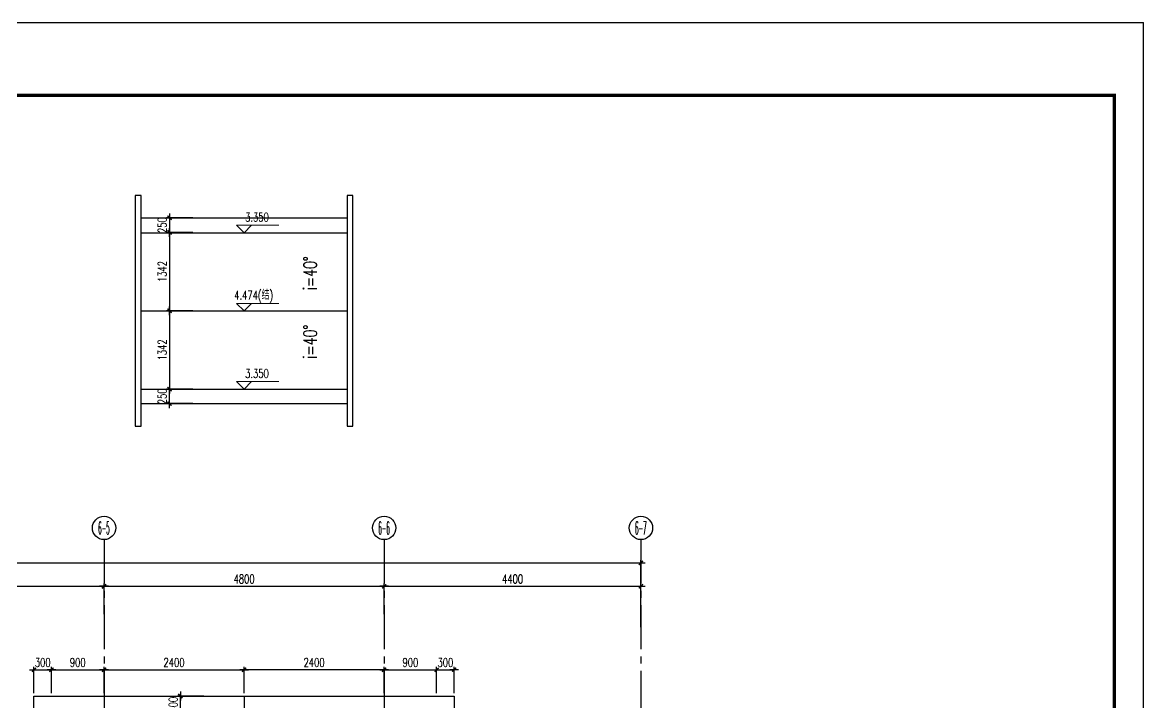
# Model space of a CAD drawing. Extents: x -395226 to -176901, y -140672 to 68263.
# Drawn here: x -196112 to -176901, y 56607 to 68263 of the extents above; entities that cross this region are included whole.
import ezdxf
from ezdxf.enums import TextEntityAlignment as Align

# ---------------------------------------------------------------- set-up
doc = ezdxf.new("R2010")
doc.units = 0
doc.header["$LTSCALE"] = 1000
doc.header["$MEASUREMENT"] = 0
doc.linetypes.add('ACAD_ISO08W100', pattern=[36, 24, -3, 6, -3])
doc.linetypes.add('Plans$0$CENTER2', pattern=[1.125, 0.75, -0.125, 0.125, -0.125])
doc.layers.get('0').update_dxf_attribs({"linetype": 'CONTINUOUS'})
doc.layers.get('Defpoints').update_dxf_attribs({"linetype": 'CONTINUOUS'})
for name, color, linetype in [('A-AXIS', 3, 'CONTINUOUS'), ('A-AXIS-TEXT', 7, 'CONTINUOUS'), ('A-DIM', 201, 'CONTINUOUS'), ('A-DOTE', 8, 'ACAD_ISO08W100'), ('A-PUB-DIM', 3, 'CONTINUOUS'), ('A-RAIN', 6, 'CONTINUOUS'), ('A-ROOF', 7, 'CONTINUOUS'), ('Plans$0$Grid', 9, 'Plans$0$CENTER2'), ('图框', 7, 'CONTINUOUS')]:
    doc.layers.add(name, color=color, linetype=linetype)
doc.layers.add('A-LEVEL', color=135, linetype='CONTINUOUS', lineweight=0)
doc.styles.add('COMPLEX', font='COMPLEX')
doc.styles.add('DIM_FONT', font='SIMPLEX', dxfattribs={"width": 0.7, "bigfont": 'GBCBIG'})
doc.styles.add('PRC-S', font='tjromans.shx', dxfattribs={"width": 0.7, "bigfont": 'tjhztxt.shx'})
doc.styles.add('TJHZTXT', font='tjromans.shx', dxfattribs={"width": 0.8, "bigfont": 'tjhztxt.shx'})
doc.styles.add('zjz', font='tjromans.shx', dxfattribs={"width": 0.7, "height": 500, "bigfont": 'tjhztxt.shx'})
doc.dimstyles.new('DIM100', dxfattribs={"dimscale": 100, "dimtxt": 3, "dimasz": 0.01, "dimexe": 1, "dimexo": 1, "dimgap": 1, "dimtad": 1, "dimdec": 0, "dimzin": 0, "dimdsep": 46, "dimtxsty": 'DIM_FONT', "dimblk1": '_DIMX', "dimblk2": '_DIMX', "dimsah": 1, "dimcen": 0.01, "dimclrd": 256, "dimclre": 256, "dimclrt": 7, "dimadec": 0, "dimazin": 0, "dimtfac": 1, "dimtdec": 0, "dimtix": 1, "dimtmove": 2, "dimatfit": 3, "dimldrblk": '_DIMX', "dimfxl": 0, "dimtolj": 1, "dimtzin": 5, "dimarcsym": 0})

# ---------------------------------------------------------------- blocks, each defined once
blk = doc.blocks.new('_DIMX')
blk.add_line((-150, 0), (150, 0))
at = {"const_width": 50}
blk.add_lwpolyline([(-70, -70), (70, 70)], dxfattribs=at)
blk = doc.blocks.new('*D480')
at = {"layer": 'A-PUB-DIM', "lineweight": -2}
for p, q in [((-10948, 22043), (-10948, 22570)), ((-10948, 22520), (-6549, 22520)), ((-6548, 22043), (-6548, 22570))]:
    blk.add_line(p, q, dxfattribs=at)
at = {"layer": 'Defpoints', "color": 0}
for p in [(-6548, 22520), (-10948, 21993), (-6548, 21993)]:
    blk.add_point(p, dxfattribs=at)
at = {"layer": 'A-PUB-DIM', "lineweight": -2, "xscale": 0.5, "yscale": 0.5, "zscale": 0.5, "rotation": 180}
blk.add_blockref('_DIMX', (-10948, 22520), dxfattribs=at)
at = {"layer": 'A-PUB-DIM', "lineweight": -2, "xscale": 0.5, "yscale": 0.5, "zscale": 0.5}
blk.add_blockref('_DIMX', (-6548, 22520), dxfattribs=at)
at = {"layer": 'A-PUB-DIM', "insert": (-8748, 22645), "char_height": 150, "attachment_point": 5, "style": 'DIM_FONT'}
blk.add_mtext('\\A1;4400', dxfattribs=at)
blk = doc.blocks.new('*D481')
at = {"layer": 'A-PUB-DIM', "lineweight": -2}
for p, q in [((-6548, 22043), (-6548, 22570)), ((-6548, 22520), (-1749, 22520)), ((-1748, 22043), (-1748, 22570))]:
    blk.add_line(p, q, dxfattribs=at)
at = {"layer": 'Defpoints', "color": 0}
for p in [(-1748, 22520), (-6548, 21993), (-1748, 21993)]:
    blk.add_point(p, dxfattribs=at)
at = {"layer": 'A-PUB-DIM', "lineweight": -2, "xscale": 0.5, "yscale": 0.5, "zscale": 0.5, "rotation": 180}
blk.add_blockref('_DIMX', (-6548, 22520), dxfattribs=at)
at = {"layer": 'A-PUB-DIM', "lineweight": -2, "xscale": 0.5, "yscale": 0.5, "zscale": 0.5}
blk.add_blockref('_DIMX', (-1748, 22520), dxfattribs=at)
at = {"layer": 'A-PUB-DIM', "insert": (-4148, 22645), "char_height": 150, "attachment_point": 5, "style": 'DIM_FONT'}
blk.add_mtext('\\A1;4800', dxfattribs=at)
blk = doc.blocks.new('*D482')
at = {"layer": 'A-PUB-DIM', "lineweight": -2}
for p, q in [((-1748, 22043), (-1748, 22570)), ((-1748, 22520), (2651, 22520)), ((2652, 22043), (2652, 22570))]:
    blk.add_line(p, q, dxfattribs=at)
at = {"layer": 'Defpoints', "color": 0}
for p in [(2652, 22520), (-1748, 21993), (2652, 21993)]:
    blk.add_point(p, dxfattribs=at)
at = {"layer": 'A-PUB-DIM', "lineweight": -2, "xscale": 0.5, "yscale": 0.5, "zscale": 0.5, "rotation": 180}
blk.add_blockref('_DIMX', (-1748, 22520), dxfattribs=at)
at = {"layer": 'A-PUB-DIM', "lineweight": -2, "xscale": 0.5, "yscale": 0.5, "zscale": 0.5}
blk.add_blockref('_DIMX', (2652, 22520), dxfattribs=at)
at = {"layer": 'A-PUB-DIM', "insert": (452, 22645), "char_height": 150, "attachment_point": 5, "style": 'DIM_FONT'}
blk.add_mtext('\\A1;4400', dxfattribs=at)
blk = doc.blocks.new('*D483')
at = {"layer": 'A-PUB-DIM', "lineweight": -2}
for p, q in [((-22498, 21818), (-22498, 22970)), ((-22498, 22920), (2651, 22920)), ((2652, 21818), (2652, 22970))]:
    blk.add_line(p, q, dxfattribs=at)
at = {"layer": 'Defpoints', "color": 0}
for p in [(2652, 22920), (-22498, 21768), (2652, 21768)]:
    blk.add_point(p, dxfattribs=at)
at = {"layer": 'A-PUB-DIM', "lineweight": -2, "xscale": 0.5, "yscale": 0.5, "zscale": 0.5, "rotation": 180}
blk.add_blockref('_DIMX', (-22498, 22920), dxfattribs=at)
at = {"layer": 'A-PUB-DIM', "lineweight": -2, "xscale": 0.5, "yscale": 0.5, "zscale": 0.5}
blk.add_blockref('_DIMX', (2652, 22920), dxfattribs=at)
at = {"layer": 'A-PUB-DIM', "insert": (-9923, 23045), "char_height": 150, "attachment_point": 5, "style": 'DIM_FONT'}
blk.add_mtext('\\A1;25150', dxfattribs=at)
blk = doc.blocks.new('_AXISO')
blk.add_circle((0, 0), 0.5)
at = {"layer": 'A-AXIS-TEXT', "style": 'COMPLEX', "width": 1.041667}
blk.add_attdef('A', text='', height=0.56, dxfattribs=at).set_placement((-0.25, -0.28), (0.25, -0.28), align=Align.FIT)
blk = doc.blocks.new('*D658')
at = {"layer": 'A-DIM', "lineweight": -2}
for p, q in [((-193006, 56720), (-193456, 56720)), ((-193406, 56720), (-193406, 56721)), ((-193406, 56420), (-193406, 56720)), ((-193006, 56420), (-193456, 56420)), ((-193406, 56419), (-193406, 56419))]:
    blk.add_line(p, q, dxfattribs=at)
at = {"layer": 'Defpoints', "color": 0}
for p in [(-193406, 56720), (-192956, 56720), (-192956, 56420)]:
    blk.add_point(p, dxfattribs=at)
at = {"layer": 'A-DIM', "lineweight": -2, "xscale": 0.5, "yscale": 0.5, "zscale": 0.5}
for p, rotation in [((-193406, 56720), 270), ((-193406, 56420), 90)]:
    blk.add_blockref('_DIMX', p, dxfattribs=dict(at, rotation=rotation))
at = {"layer": 'A-DIM', "insert": (-193531, 56570), "char_height": 150, "attachment_point": 5, "rotation": 90, "style": 'DIM_FONT'}
blk.add_mtext('\\A1;300', dxfattribs=at)
blk = doc.blocks.new('*D661')
at = {"layer": 'A-DIM', "lineweight": -2}
for p, q in [((-189914, 56770), (-189914, 57220)), ((-189913, 57170), (-189014, 57170)), ((-189014, 56770), (-189014, 57220))]:
    blk.add_line(p, q, dxfattribs=at)
at = {"layer": 'Defpoints', "color": 0}
for p in [(-189014, 57170), (-189914, 56720), (-189014, 56720)]:
    blk.add_point(p, dxfattribs=at)
at = {"layer": 'A-DIM', "lineweight": -2, "xscale": 0.5, "yscale": 0.5, "zscale": 0.5, "rotation": 180}
blk.add_blockref('_DIMX', (-189914, 57170), dxfattribs=at)
at = {"layer": 'A-DIM', "lineweight": -2, "xscale": 0.5, "yscale": 0.5, "zscale": 0.5}
blk.add_blockref('_DIMX', (-189014, 57170), dxfattribs=at)
at = {"layer": 'A-DIM', "insert": (-189464, 57295), "char_height": 150, "attachment_point": 5, "style": 'DIM_FONT'}
blk.add_mtext('\\A1;900', dxfattribs=at)
blk = doc.blocks.new('*D662')
at = {"layer": 'A-DIM', "lineweight": -2}
for p, q in [((-189014, 57170), (-189015, 57170)), ((-189014, 56770), (-189014, 57220)), ((-189014, 57170), (-188714, 57170)), ((-188714, 56770), (-188714, 57220)), ((-188713, 57170), (-188713, 57170))]:
    blk.add_line(p, q, dxfattribs=at)
at = {"layer": 'Defpoints', "color": 0}
for p in [(-188714, 57170), (-189014, 56720), (-188714, 56720)]:
    blk.add_point(p, dxfattribs=at)
at = {"layer": 'A-DIM', "lineweight": -2, "xscale": 0.5, "yscale": 0.5, "zscale": 0.5}
blk.add_blockref('_DIMX', (-189014, 57170), dxfattribs=at)
at = {"layer": 'A-DIM', "lineweight": -2, "xscale": 0.5, "yscale": 0.5, "zscale": 0.5, "rotation": 180}
blk.add_blockref('_DIMX', (-188714, 57170), dxfattribs=at)
at = {"layer": 'A-DIM', "insert": (-188864, 57295), "char_height": 150, "attachment_point": 5, "style": 'DIM_FONT'}
blk.add_mtext('\\A1;300', dxfattribs=at)
blk = doc.blocks.new('*D663')
at = {"layer": 'A-DIM', "lineweight": -2}
for p, q in [((-194714, 56770), (-194714, 57220)), ((-194713, 57170), (-192314, 57170)), ((-192314, 56770), (-192314, 57220))]:
    blk.add_line(p, q, dxfattribs=at)
at = {"layer": 'Defpoints', "color": 0}
for p in [(-192314, 57170), (-194714, 56720), (-192314, 56720)]:
    blk.add_point(p, dxfattribs=at)
at = {"layer": 'A-DIM', "lineweight": -2, "xscale": 0.5, "yscale": 0.5, "zscale": 0.5, "rotation": 180}
blk.add_blockref('_DIMX', (-194714, 57170), dxfattribs=at)
at = {"layer": 'A-DIM', "lineweight": -2, "xscale": 0.5, "yscale": 0.5, "zscale": 0.5}
blk.add_blockref('_DIMX', (-192314, 57170), dxfattribs=at)
at = {"layer": 'A-DIM', "insert": (-193514, 57295), "char_height": 150, "attachment_point": 5, "style": 'DIM_FONT'}
blk.add_mtext('\\A1;2400', dxfattribs=at)
blk = doc.blocks.new('*D664')
at = {"layer": 'A-DIM', "lineweight": -2}
for p, q in [((-195614, 56770), (-195614, 57220)), ((-195613, 57170), (-194714, 57170)), ((-194714, 56770), (-194714, 57220))]:
    blk.add_line(p, q, dxfattribs=at)
at = {"layer": 'Defpoints', "color": 0}
for p in [(-194714, 57170), (-195614, 56720), (-194714, 56720)]:
    blk.add_point(p, dxfattribs=at)
at = {"layer": 'A-DIM', "lineweight": -2, "xscale": 0.5, "yscale": 0.5, "zscale": 0.5, "rotation": 180}
blk.add_blockref('_DIMX', (-195614, 57170), dxfattribs=at)
at = {"layer": 'A-DIM', "lineweight": -2, "xscale": 0.5, "yscale": 0.5, "zscale": 0.5}
blk.add_blockref('_DIMX', (-194714, 57170), dxfattribs=at)
at = {"layer": 'A-DIM', "insert": (-195164, 57295), "char_height": 150, "attachment_point": 5, "style": 'DIM_FONT'}
blk.add_mtext('\\A1;900', dxfattribs=at)
blk = doc.blocks.new('*D665')
at = {"layer": 'A-DIM', "lineweight": -2}
for p, q in [((-195914, 57170), (-195915, 57170)), ((-195914, 56770), (-195914, 57220)), ((-195914, 57170), (-195614, 57170)), ((-195614, 56770), (-195614, 57220)), ((-195613, 57170), (-195613, 57170))]:
    blk.add_line(p, q, dxfattribs=at)
at = {"layer": 'Defpoints', "color": 0}
for p in [(-195614, 57170), (-195914, 56720), (-195614, 56720)]:
    blk.add_point(p, dxfattribs=at)
at = {"layer": 'A-DIM', "lineweight": -2, "xscale": 0.5, "yscale": 0.5, "zscale": 0.5}
blk.add_blockref('_DIMX', (-195914, 57170), dxfattribs=at)
at = {"layer": 'A-DIM', "lineweight": -2, "xscale": 0.5, "yscale": 0.5, "zscale": 0.5, "rotation": 180}
blk.add_blockref('_DIMX', (-195614, 57170), dxfattribs=at)
at = {"layer": 'A-DIM', "insert": (-195764, 57295), "char_height": 150, "attachment_point": 5, "style": 'DIM_FONT'}
blk.add_mtext('\\A1;300', dxfattribs=at)
blk = doc.blocks.new('*D666')
at = {"layer": 'A-DIM', "lineweight": -2}
for p, q in [((-192314, 56770), (-192314, 57220)), ((-189914, 57170), (-192313, 57170)), ((-189914, 56770), (-189914, 57220))]:
    blk.add_line(p, q, dxfattribs=at)
at = {"layer": 'Defpoints', "color": 0}
for p in [(-192314, 57170), (-192314, 56720), (-189914, 56720)]:
    blk.add_point(p, dxfattribs=at)
at = {"layer": 'A-DIM', "lineweight": -2, "xscale": 0.5, "yscale": 0.5, "zscale": 0.5, "rotation": 180}
blk.add_blockref('_DIMX', (-192314, 57170), dxfattribs=at)
at = {"layer": 'A-DIM', "lineweight": -2, "xscale": 0.5, "yscale": 0.5, "zscale": 0.5}
blk.add_blockref('_DIMX', (-189914, 57170), dxfattribs=at)
at = {"layer": 'A-DIM', "insert": (-191114, 57295), "char_height": 150, "attachment_point": 5, "style": 'DIM_FONT'}
blk.add_mtext('\\A1;2400', dxfattribs=at)
blk = doc.blocks.new('A$C27EA7CCC')
at = {"layer": 'A-LEVEL', "linetype": 'ByBlock'}
blk.add_lwpolyline([(1018, 509), (509, 0), (0, 509), (2880, 509)], dxfattribs=at)
at = {"layer": 'A-LEVEL', "style": 'zjz', "width": 0.7}
for tag, p in [('-6.000（建筑）', (3635, 1346)), ('-6.300（结构）', (3635, 645))]:
    blk.add_attdef(tag, text='', height=600, dxfattribs=at).set_placement(p, align=Align.RIGHT)
blk = doc.blocks.new('*D711')
at = {"layer": 'A-DIM', "lineweight": -2}
for p, q in [((-193191, 64915), (-193641, 64915)), ((-193591, 64915), (-193591, 64916)), ((-193591, 64915), (-193591, 64665)), ((-193191, 64665), (-193641, 64665)), ((-193591, 64664), (-193591, 64664))]:
    blk.add_line(p, q, dxfattribs=at)
at = {"layer": 'Defpoints', "color": 0}
for p in [(-193141, 64915), (-193591, 64665), (-193141, 64665)]:
    blk.add_point(p, dxfattribs=at)
at = {"layer": 'A-DIM', "lineweight": -2, "xscale": 0.5, "yscale": 0.5, "zscale": 0.5}
for p, rotation in [((-193591, 64915), 270), ((-193591, 64665), 90)]:
    blk.add_blockref('_DIMX', p, dxfattribs=dict(at, rotation=rotation))
at = {"layer": 'A-DIM', "insert": (-193716, 64790), "char_height": 150, "attachment_point": 5, "rotation": 90, "style": 'DIM_FONT'}
blk.add_mtext('\\A1;250', dxfattribs=at)
blk = doc.blocks.new('*D712')
at = {"layer": 'A-DIM', "lineweight": -2}
for p, q in [((-193191, 64665), (-193641, 64665)), ((-193591, 64664), (-193591, 63323)), ((-193191, 63322), (-193641, 63322))]:
    blk.add_line(p, q, dxfattribs=at)
at = {"layer": 'Defpoints', "color": 0}
for p in [(-193141, 64665), (-193591, 63322), (-193141, 63322)]:
    blk.add_point(p, dxfattribs=at)
at = {"layer": 'A-DIM', "lineweight": -2, "xscale": 0.5, "yscale": 0.5, "zscale": 0.5}
for p, rotation in [((-193591, 64665), 90), ((-193591, 63322), 270)]:
    blk.add_blockref('_DIMX', p, dxfattribs=dict(at, rotation=rotation))
at = {"layer": 'A-DIM', "insert": (-193716, 63994), "char_height": 150, "attachment_point": 5, "rotation": 90, "style": 'DIM_FONT'}
blk.add_mtext('\\A1;1342', dxfattribs=at)
blk = doc.blocks.new('*D713')
at = {"layer": 'A-DIM', "lineweight": -2}
for p, q in [((-193191, 63322), (-193641, 63322)), ((-193591, 63322), (-193591, 61980)), ((-193191, 61980), (-193641, 61980))]:
    blk.add_line(p, q, dxfattribs=at)
at = {"layer": 'Defpoints', "color": 0}
for p in [(-193141, 63322), (-193591, 61980), (-193141, 61980)]:
    blk.add_point(p, dxfattribs=at)
at = {"layer": 'A-DIM', "lineweight": -2, "xscale": 0.5, "yscale": 0.5, "zscale": 0.5}
for p, rotation in [((-193591, 63322), 90), ((-193591, 61980), 270)]:
    blk.add_blockref('_DIMX', p, dxfattribs=dict(at, rotation=rotation))
at = {"layer": 'A-DIM', "insert": (-193716, 62651), "char_height": 150, "attachment_point": 5, "rotation": 90, "style": 'DIM_FONT'}
blk.add_mtext('\\A1;1342', dxfattribs=at)
blk = doc.blocks.new('*D714')
at = {"layer": 'A-DIM', "lineweight": -2}
for p, q in [((-193191, 61980), (-193641, 61980)), ((-193591, 61980), (-193591, 61981)), ((-193591, 61730), (-193591, 61980)), ((-193191, 61730), (-193641, 61730)), ((-193591, 61729), (-193591, 61729))]:
    blk.add_line(p, q, dxfattribs=at)
at = {"layer": 'Defpoints', "color": 0}
for p in [(-193591, 61980), (-193141, 61980), (-193141, 61730)]:
    blk.add_point(p, dxfattribs=at)
at = {"layer": 'A-DIM', "lineweight": -2, "xscale": 0.5, "yscale": 0.5, "zscale": 0.5}
for p, rotation in [((-193591, 61980), 270), ((-193591, 61730), 90)]:
    blk.add_blockref('_DIMX', p, dxfattribs=dict(at, rotation=rotation))
at = {"layer": 'A-DIM', "insert": (-193716, 61855), "char_height": 150, "attachment_point": 5, "rotation": 90, "style": 'DIM_FONT'}
blk.add_mtext('\\A1;250', dxfattribs=at)
blk = doc.blocks.new('TJAD_TK_A0')
at = {"layer": '图框'}
for p in [(2162, 399.3), (973, -441.7)]:
    blk.add_line(p, (973, 399.3), dxfattribs=at)
at = {"layer": '图框', "const_width": 1.2}
blk.add_lwpolyline([(2152, -431.7), (2152, 389.3), (998, 389.3), (998, -431.7)], close=True, dxfattribs=at)
blk = doc.blocks.new('Grid')
at = {"layer": 'Plans$0$Grid', "color": 8}
for p, q in [((-6548.2, 23320), (-6548.2, -15380)), ((-1748.2, 23320), (-1748.2, -15380)), ((2651.8, 23320), (2651.8, -15380))]:
    blk.add_line(p, q, dxfattribs=at)
at = {"layer": 'A-AXIS'}
ref = blk.add_blockref('_AXISO', (-6548.2, 23520), dxfattribs=dict(at, xscale=400.0000000232831, yscale=399.9999999941792, zscale=400))
ref.add_attrib('A', '6-5', dxfattribs={"layer": 'A-AXIS-TEXT', "height": 224, "style": 'COMPLEX', "width": 0.306696}).set_placement((-6648.2, 23408), (-6451.9, 23408), align=Align.FIT)
ref = blk.add_blockref('_AXISO', (-1748.2, 23520), dxfattribs=dict(at, xscale=400.0000000232831, yscale=399.9999999941792, zscale=400))
ref.add_attrib('A', '6-6', dxfattribs={"layer": 'A-AXIS-TEXT', "height": 224, "style": 'COMPLEX', "width": 0.306696}).set_placement((-1848.2, 23408), (-1651.9, 23408), align=Align.FIT)
ref = blk.add_blockref('_AXISO', (2651.8, 23520), dxfattribs=dict(at, xscale=400.0000000232831, yscale=399.9999999941792, zscale=400))
ref.add_attrib('A', '6-7', dxfattribs={"layer": 'A-AXIS-TEXT', "height": 224, "style": 'COMPLEX', "width": 0.306696}).set_placement((2551.8, 23408), (2748.1, 23408), align=Align.FIT)
at = {"layer": 'A-PUB-DIM'}
for base, p1, p2, picture, middle in [((2651.8, 22920), (-22498.2, 21767.7), (2651.8, 21767.7), '*D483', (-9923.2, 23045)), ((-6548.2, 22520), (-10948.2, 21993.5), (-6548.2, 21993.5), '*D480', (-8748.2, 22645)), ((-1748.2, 22520), (-6548.2, 21993.5), (-1748.2, 21993.5), '*D481', (-4148.2, 22645)), ((2651.8, 22520), (-1748.2, 21993.5), (2651.8, 21993.5), '*D482', (451.8, 22645))]:
    dim = blk.add_linear_dim(base=base, p1=p1, p2=p2, dimstyle='DIM100', override={"dimscale": 50, "dimclrt": 256}, dxfattribs=at)
    dim.commit()
    dim.dimension.update_dxf_attribs({"geometry": picture, "text_midpoint": middle})

msp = doc.modelspace()

# ---------------------------------------------------------------- linework, layer by layer
at = {"layer": 'A-PUB-DIM', "linetype": 'Continuous', "flags": 128}
for points in [[(-191026.4, 64554.9, 0, 75, 0), (-191026.4, 64404.9, 0, 0, 0), (-191026.4, 63456.5, 0, 0, 0)], [(-191026.4, 62084.8, 0, 75, 0), (-191026.4, 62234.8, 0, 0, 0), (-191026.4, 63183.1, 0, 0, 0)]]:
    msp.add_lwpolyline(points, format="xyseb", dxfattribs=at)
at = {"layer": 'A-RAIN'}
for p, q in [((-194078.6, 64659.8), (-190548.6, 64659.8)), ((-194078.6, 61979.8), (-190548.6, 61979.8)), ((-192313.6, 56719.8), (-192313.6, 56419.8))]:
    msp.add_line(p, q, dxfattribs=at)
at = {"layer": 'A-ROOF'}
for p, q in [((-190548.6, 64909.8), (-194078.6, 64909.8)), ((-194078.6, 63319.8), (-190548.6, 63319.8)), ((-194078.6, 61729.8), (-190548.6, 61729.8))]:
    msp.add_line(p, q, dxfattribs=at)
for points in [[(-194178.6, 61342.3), (-194078.6, 61342.3), (-194078.6, 65297.4), (-194178.6, 65297.4)], [(-190548.6, 65297.4), (-190548.6, 61342.3), (-190448.6, 61342.3), (-190448.6, 65297.4)]]:
    msp.add_lwpolyline(points, close=True, dxfattribs=at)
msp.add_lwpolyline([(-200313.6, 51369.8), (-200313.6, 53519.8), (-195913.6, 53519.8), (-195913.6, 56719.8), (-188713.6, 56719.8), (-188713.6, 53519.8), (-184313.6, 53519.8), (-184313.6, 44119.8), (-188713.6, 44119.8), (-188713.6, 42719.8), (-195913.6, 42719.8), (-195913.6, 44119.8), (-200313.6, 44119.8)], dxfattribs=at)

# ---------------------------------------------------------------- block references
at = {"layer": 'A-DOTE'}
msp.add_blockref('Grid', (-188165.4, 36079.8), dxfattribs=at)
at = {"layer": 'A-LEVEL', "linetype": 'ByBlock'}
ref = msp.add_blockref('A$C27EA7CCC', (-192440.9, 64659.8), dxfattribs=dict(at, xscale=0.25, yscale=0.25, zscale=0.25))
ref.add_attrib('-6.000（建筑）', '3.350', dxfattribs={"height": 150, "style": 'TJHZTXT', "width": 0.7}).set_placement((-191890.4, 64852.2), align=Align.RIGHT)
ref = msp.add_blockref('A$C27EA7CCC', (-192440.9, 63319.8), dxfattribs=dict(at, xscale=0.25, yscale=0.25, zscale=0.25))
ref.add_attrib('-6.000（建筑）', '4.474(结)', dxfattribs={"height": 150, "style": 'TJHZTXT', "width": 0.7}).set_placement((-191814.8, 63512.2), align=Align.RIGHT)
ref = msp.add_blockref('A$C27EA7CCC', (-192440.9, 61979.8), dxfattribs=dict(at, xscale=0.25, yscale=0.25, zscale=0.25))
ref.add_attrib('-6.000（建筑）', '3.350', dxfattribs={"height": 150, "style": 'TJHZTXT', "width": 0.7}).set_placement((-191890.4, 62172.2), align=Align.RIGHT)
at = {"layer": '图框', "xscale": 50, "yscale": 50, "zscale": 50, "rotation": 270}
msp.add_blockref('TJAD_TK_A0', (-196865.8, 116912.9), dxfattribs=at)

# ---------------------------------------------------------------- texts
at = {"layer": 'A-RAIN', "style": 'PRC-S', "width": 0.7}
for p in [(-191069.4, 63674), (-191069.4, 62499.2)]:
    msp.add_text('i=40%%D', height=225, rotation=90, dxfattribs=at).set_placement(p)

# ---------------------------------------------------------------- dimensions: what is measured, and where the dimension line sits
at = {"layer": 'A-DIM'}
for p1, p2, distance, picture, middle in [((-193141.4, 64914.8), (-193141.4, 64664.8), -450, '*D711', (-193716.4, 64789.8)), ((-193141.3516, 64664.7603), (-193141.3516, 63322.2863), -450, '*D712', (-193716.3516, 63993.5233)), ((-193141.3516, 63322.2863), (-193141.3516, 61979.8124), -450, '*D713', (-193716.3516, 62651.0494)), ((-193141.4, 61729.8), (-193141.4, 61979.8), 450, '*D714', (-193716.4, 61854.8)), ((-195913.6, 56719.8), (-195613.6, 56719.8), 450, '*D665', (-195763.6, 57294.8)), ((-195613.6, 56719.8), (-194713.6, 56719.8), 450, '*D664', (-195163.6, 57294.8)), ((-194713.6, 56719.8), (-192313.6, 56719.8), 450, '*D663', (-193513.6, 57294.8)), ((-189913.6, 56719.8), (-192313.6, 56719.8), -450, '*D666', (-191113.6, 57294.8)), ((-189913.6, 56719.8), (-189013.6, 56719.8), 450, '*D661', (-189463.6, 57294.8)), ((-189013.6, 56719.8), (-188713.6, 56719.8), 450, '*D662', (-188863.6, 57294.8)), ((-192956.4, 56419.8), (-192956.4, 56719.8), 450, '*D658', (-193531.4, 56569.8))]:
    dim = msp.add_aligned_dim(p1=p1, p2=p2, distance=distance, dimstyle='DIM100', override={"dimscale": 50, "dimclrt": 256}, dxfattribs=at)
    dim.commit()
    dim.dimension.update_dxf_attribs({"geometry": picture, "text_midpoint": middle})

doc.saveas('drawing.dxf')
